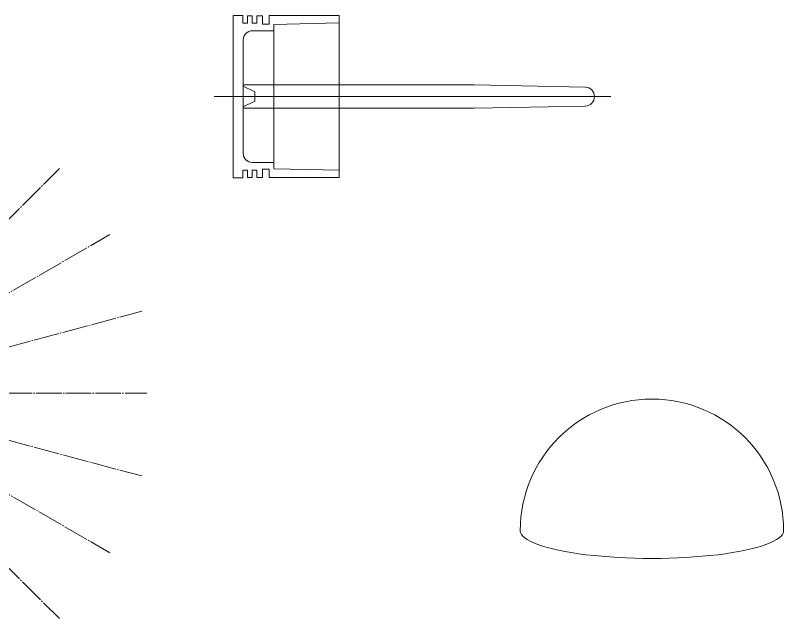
# Model space of a CAD drawing. Header units: millimetres. Extents: x 30 to 978, y -38 to 264.
# Drawn here: x 645.3 to 977.7, y 2.6 to 263.8 of the extents above; entities that cross this region are included whole.
import ezdxf

# ---------------------------------------------------------------- set-up
doc = ezdxf.new("R2010")
doc.units = ezdxf.units.MM
doc.linetypes.add('JIS_08_11', pattern=[12.8, 11, -0.6, 0.6, -0.6])
doc.layers.add('Center_L', color=7, linetype='JIS_08_11', lineweight=13)
doc.layers.add('Dim', color=7, linetype='Continuous', lineweight=13)

msp = doc.modelspace()

# ---------------------------------------------------------------- linework, layer by layer
at = {"layer": 'Center_L'}
for q in [(664.33, 197.47), (686.22, 168.94), (699.99, 135.71), (699.99, 64.4), (686.22, 31.17), (664.33, 2.64)]:
    msp.add_line((566.91, 100.05), q, dxfattribs=at)
msp.add_lwpolyline([(30.15, 100.22), (167.92, 100.22), (702.18, 100.22)], dxfattribs=at)
at = {"layer": 'Dim'}
for p, q in [((739.46, 228.67), (739.46, 263.84)), ((739.46, 263.84), (743.76, 263.84)), ((743.76, 263.84), (743.76, 260.46)), ((745.76, 260.46), (745.76, 263.67)), ((745.76, 263.67), (747.76, 263.67)), ((747.76, 263.67), (747.76, 260.46)), ((749.76, 260.46), (749.76, 263.67)), ((749.76, 263.67), (752.16, 263.67)), ((752.16, 263.67), (752.16, 260.05)), ((755.16, 260.05), (755.16, 263.72)), ((755.16, 263.72), (757.16, 263.72)), ((757.16, 263.72), (768.46, 263.72)), ((768.46, 263.72), (785.46, 263.72)), ((785.46, 193.62), (785.46, 263.72)), ((743.76, 260.46), (745.76, 260.46)), ((747.76, 260.46), (749.76, 260.46)), ((752.16, 260.05), (755.16, 260.05)), ((785.46, 260.55), (757.16, 259.92)), ((757.16, 259.92), (757.16, 257.17)), ((747.86, 257.17), (757.16, 257.17)), ((757.16, 257.17), (757.16, 240.17)), ((743.86, 228.67), (743.86, 253.17)), ((757.16, 240.17), (757.16, 228.67)), ((843.86, 233.69), (743.86, 233.69)), ((748.86, 230.67), (743.86, 233.17)), ((843.86, 233.69), (891.86, 232.75)), ((748.86, 228.67), (748.86, 230.67)), ((731.31, 228.67), (902.89, 228.67)), ((739.46, 228.67), (739.46, 193.5)), ((743.86, 228.67), (743.86, 204.17)), ((743.86, 228.67), (748.86, 228.67)), ((743.86, 228.67), (748.86, 228.67)), ((748.86, 226.67), (743.86, 224.17)), ((748.86, 228.67), (748.86, 226.67)), ((757.16, 217.17), (757.16, 228.67)), ((843.86, 223.65), (743.86, 223.65)), ((843.86, 223.65), (891.86, 224.59)), ((757.16, 200.17), (757.16, 217.17)), ((747.86, 200.17), (757.16, 200.17)), ((757.16, 197.42), (757.16, 200.17)), ((743.76, 193.5), (743.76, 196.88)), ((743.76, 196.88), (745.76, 196.88)), ((745.76, 196.88), (745.76, 193.67)), ((747.76, 193.67), (747.76, 196.88)), ((747.76, 196.88), (749.76, 196.88)), ((749.76, 196.88), (749.76, 193.67)), ((752.16, 193.67), (752.16, 197.29)), ((752.16, 197.29), (755.16, 197.29)), ((755.16, 197.29), (755.16, 193.62)), ((785.46, 196.8), (757.16, 197.42)), ((739.46, 193.5), (743.76, 193.5)), ((745.76, 193.67), (747.76, 193.67)), ((749.76, 193.67), (752.16, 193.67)), ((755.16, 193.62), (757.16, 193.62)), ((757.16, 193.62), (768.46, 193.62)), ((768.46, 193.62), (785.46, 193.62))]:
    msp.add_line(p, q, dxfattribs=at)
for centre, radius, start, end in [((747.86, 253.17), 4, 90, 180), ((891.78, 228.67), 4.08, 271.1242, 88.8758), ((747.86, 204.17), 4, 180, 270), ((920.73, 40.72), 57, 359.9998, 179.9998)]:
    msp.add_arc(centre, radius, start, end, dxfattribs=at)
msp.add_ellipse((920.73, 40.72), major_axis=(57, 0), ratio=0.210526, start_param=3.141586, end_param=6.283189, dxfattribs=at)

doc.saveas('drawing.dxf')
